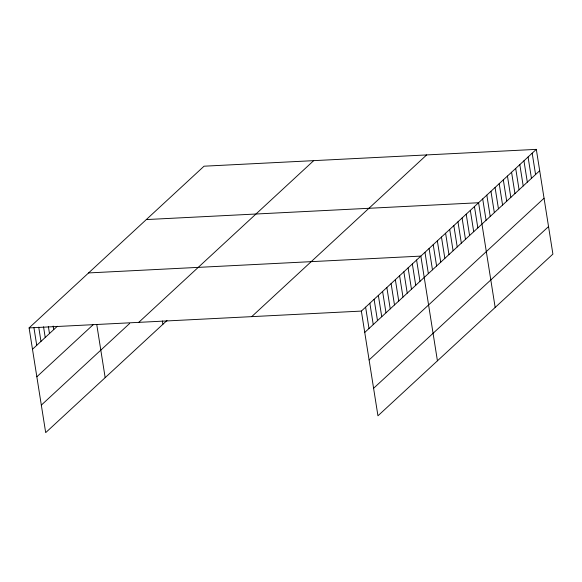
<?xml version="1.0" encoding="UTF-8"?>
<svg xmlns="http://www.w3.org/2000/svg" width="582" height="582" viewBox="0 0 582 582"><rect width="100%" height="100%" fill="white"/><g stroke="black" fill="none" stroke-linecap="round" stroke-linejoin="round"><path stroke-width="0.87" d="M167.027 320.464L45.687 432.63L29.1 327.913L204.049 166.197L536.313 149.37L552.9 254.087L377.951 415.803L361.364 311.086L536.313 149.37M32.483 349.258L57.363 326.255M36.841 376.772L93.287 324.596M41.329 405.116L129.677 323.447M138.749 322.363L313.698 160.647M251.715 316.637L426.664 154.921M364.747 332.431L539.696 170.715M369.104 359.945L544.054 198.229M373.593 388.289L548.542 226.573M146.315 219.567L478.579 202.74L495.166 307.456M88.58 272.929L420.844 256.102L437.431 360.818M29.1 327.913L361.364 311.086M532.188 153.182L535.571 174.527M528.07 156.995L531.446 178.339M523.946 160.807L527.321 182.151M519.821 164.619L523.203 185.964M515.696 168.431L519.079 189.776M511.571 172.243L514.954 193.588M507.446 176.055L510.829 197.4M503.321 179.867L506.704 201.212M499.203 183.679L502.579 205.024M495.078 187.491L498.454 208.836M490.953 191.303L494.336 212.648M486.828 195.115L490.211 216.46M482.704 198.928L486.086 220.272M474.454 206.552L477.837 227.897M470.336 210.364L473.712 231.709M466.211 214.176L469.587 235.521M462.086 217.988L465.469 239.333M457.961 221.8L461.344 243.145M453.836 225.612L457.219 246.957M449.711 229.424L453.094 250.769M445.594 233.229L448.969 254.581M441.469 237.041L444.844 258.393M437.344 240.853L440.727 262.206M433.219 244.666L436.602 266.018M429.094 248.478L432.477 269.822M424.969 252.29L428.352 273.635M416.596 260.03L419.978 281.375M412.347 263.959L415.73 285.304M408.098 267.887L411.481 289.232M403.85 271.816L407.233 293.161M399.601 275.744L402.984 297.089M395.353 279.666L398.735 301.01M391.104 283.594L394.487 304.939M386.855 287.523L390.238 308.867M382.607 291.451L385.99 312.796M378.358 295.38L381.741 316.724M374.11 299.308L377.492 320.653M369.861 303.229L373.244 324.581M365.612 307.158L368.995 328.503M162.371 320.944L162.902 324.276M96.728 324.363L105.167 377.645M53.158 326.065L53.726 329.623M48.35 326.437L49.477 333.551M43.534 326.8L45.229 337.473M38.725 327.171L40.98 341.401M33.909 327.542L36.731 345.33"/></g></svg>
